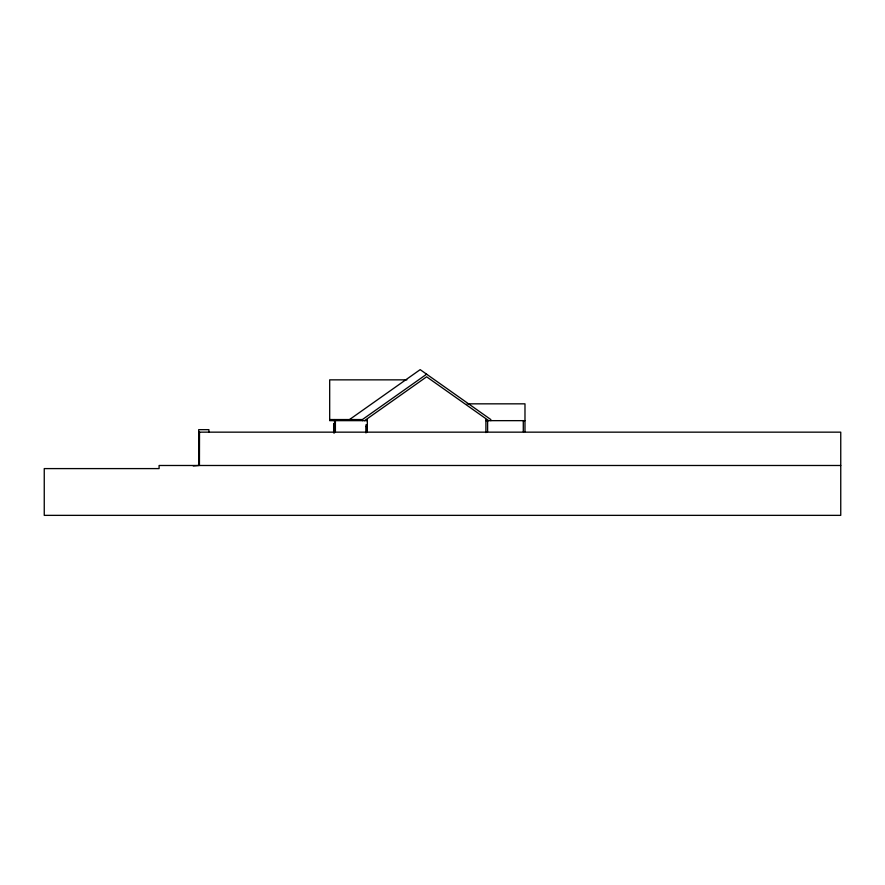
<?xml version="1.0" encoding="UTF-8"?>
<svg xmlns="http://www.w3.org/2000/svg" width="885" height="885" viewBox="0 0 885 885"><rect width="100%" height="100%" fill="white"/><g stroke="black" fill="none" stroke-linecap="round" stroke-linejoin="round"><path stroke-width="1.33" d="M349.52 419.556L420.176 369.642L490.832 419.556L490.832 420.652M329.685 419.556L362.408 419.556L426.625 374.2M364.554 420.652L426.625 376.8L488.686 420.652M193.229 465.919L198.694 465.488L198.694 429.656L208.893 429.656L208.893 432.411M406.857 379.853L329.685 379.853L329.685 420.652L367.33 420.652M467.136 403.837L524.982 403.837L524.982 431.648M485.909 420.652L524.982 420.652M334.541 423.716L333.645 423.716L333.645 432.942M333.645 424.136L334.541 424.136M367.33 424.822L365.97 424.822L365.97 432.953M365.97 426.515L366.556 426.515L366.556 432.024M198.694 432.157L840.75 432.157L840.75 515.358L44.25 515.358L44.25 468.596L159.09 468.596L159.09 465.488L840.75 465.488M198.694 432.71L199.435 432.71M523.289 420.652L523.289 431.648M487.613 420.652L487.613 431.648M485.909 419.556L485.909 432.61M367.33 419.556L367.33 431.681M362.408 419.556L362.408 420.652M335.393 420.652L335.393 431.648M334.607 419.556L334.607 420.652M334.541 420.652L334.541 432.942M199.512 432.157L199.435 465.488"/></g></svg>
